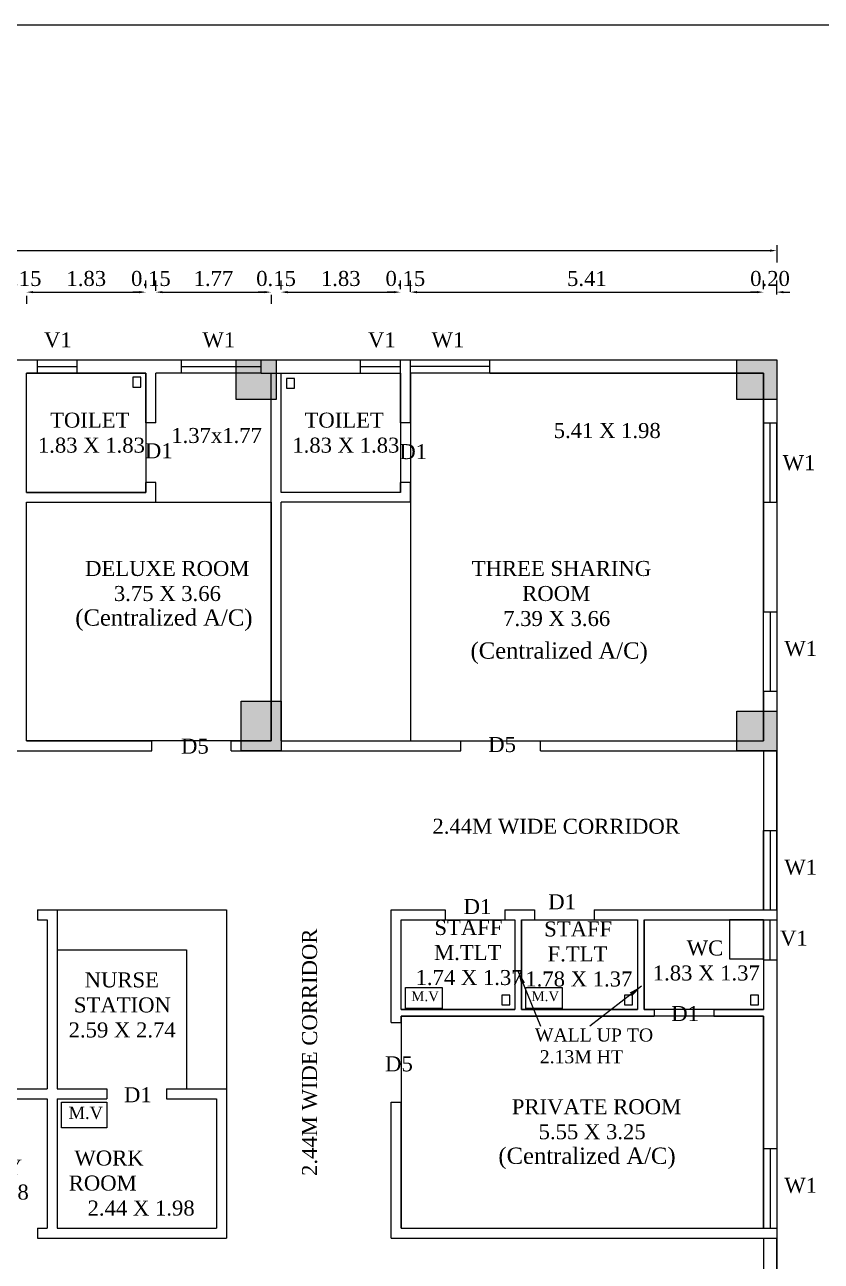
# Model space of a CAD drawing. Header units: metres. Extents: x 2754 to 3501, y 1112 to 1514.
# Drawn here: x 3168.56 to 3180.77, y 1423.37 to 1442.33 of the extents above; entities that cross this region are included whole.
import ezdxf
from ezdxf.enums import TextEntityAlignment as Align

# ---------------------------------------------------------------- set-up
doc = ezdxf.new("R2010")
doc.units = ezdxf.units.M
doc.linetypes.add('ACAD_ISO10W100', pattern=[18, 12, -3, 0, -3])
doc.linetypes.add('Demolished', pattern=[4.8, 3.2, -1.6])
for name, color, linetype in [('A-WNDW', 2, 'Continuous'), ('AR -DOOR', 2, 'Continuous'), ('AR-COLHATCH', 2, 'Continuous'), ('AR-COLUMN', 2, 'Continuous'), ('AR-ELEVATION', 2, 'Continuous'), ('AR-GRID', 2, 'ACAD_ISO10W100'), ('AR-THIN', 8, 'Continuous'), ('AR-WALL', 7, 'Continuous'), ('BLK_1_FLR_2_AC_ROOM_5', 3, 'Continuous'), ('BLK_1_FLR_2_AC_ROOM_6', 3, 'Continuous'), ('BLK_1_FLR_2_AC_ROOM_7', 3, 'Continuous'), ('BLK_1_FLR_2_BLT_UP_AREA', 12, 'Continuous'), ('BLK_1_FLR_2_WATER_CLOSET', 223, 'Continuous')]:
    doc.layers.add(name, color=color, linetype=linetype)
doc.layers.add('BLK_1_FLR_2_URINAL', color=235, linetype='Continuous', lineweight=5)
doc.layers.add('BLK_1_FLR_2_WASH', color=55, linetype='Continuous', lineweight=5)
doc.styles.add('ANAND', font='times.ttf')
doc.dimstyles.new('SET BACK', dxfattribs={"dimtxt": 0.9, "dimasz": 0.5, "dimexe": 0.18, "dimexo": 0.0625, "dimgap": 0.25, "dimtad": 1, "dimzin": 0, "dimdsep": 46, "dimtxsty": 'ANAND', "dimcen": 0.09, "dimse1": 1, "dimse2": 1, "dimadec": 0, "dimazin": 0, "dimtfac": 1, "dimtix": 1, "dimtofl": 0, "dimtmove": 2, "dimatfit": 0, "dimfxl": 0, "dimtolj": 1, "dimtzin": 0, "dimarcsym": 0})
doc.dimstyles.new('V1', dxfattribs={"dimtxt": 0.23, "dimasz": 0.1, "dimexe": 0.18, "dimexo": 0.0625, "dimgap": 0.09, "dimtad": 1, "dimzin": 0, "dimdsep": 46, "dimtxsty": 'ANAND', "dimcen": 0.09, "dimadec": 0, "dimazin": 0, "dimtfac": 1, "dimtix": 1, "dimtofl": 0, "dimtmove": 2, "dimatfit": 0, "dimfxl": 0, "dimtolj": 1, "dimtzin": 0, "dimarcsym": 0})

# ---------------------------------------------------------------- blocks, each defined once
blk = doc.blocks.new('cOLUMN')
at = {"layer": 'AR-COLHATCH'}
h = blk.add_hatch(color=256, dxfattribs=at)
h.dxf.hatch_style = 1
h.paths.add_polyline_path([(24, 24), (0, 24), (0, 0), (24, 0)])
at = {"layer": 'AR-COLUMN'}
blk.add_lwpolyline([(0, 24), (24, 24), (24, 0), (0, 0)], close=True, dxfattribs=at)
blk = doc.blocks.new('Ground Floor')
at = {"layer": 'AR-COLHATCH'}
h = blk.add_hatch(color=256, dxfattribs=at)
h.dxf.hatch_style = 1
h.paths.add_polyline_path([(2518, 675.48), (2542, 675.48), (2542, 699.48), (2518, 699.48)])
h = blk.add_hatch(color=256, dxfattribs=at)
h.dxf.hatch_style = 1
h.paths.add_polyline_path([(2545, 493.48), (2521, 493.48), (2521, 463.48), (2545, 463.48)])
at = {"layer": 'AR-COLUMN'}
for points in [[(2518, 699.48), (2542, 699.48), (2542, 675.48), (2518, 675.48)], [(2521, 493.48), (2545, 493.48), (2545, 463.48), (2521, 463.48)]]:
    blk.add_lwpolyline(points, close=True, dxfattribs=at)
for p in [(2820, 675.48), (2820, 463.48)]:
    blk.add_blockref('cOLUMN', p, dxfattribs=at)
blk = doc.blocks.new('*D373')
at = {"color": 0, "lineweight": -2}
for p, q in [((3168.44, 1438.287), (3168.44, 1438.409)), ((3168.34, 1438.229), (3168.24, 1438.229)), ((3168.592, 1438.174), (3168.592, 1438.049)), ((3168.692, 1438.229), (3168.792, 1438.229))]:
    blk.add_line(p, q, dxfattribs=at)
at = {"color": 0}
for points in [[(3168.34, 1438.246), (3168.34, 1438.212), (3168.44, 1438.229)], [(3168.692, 1438.246), (3168.692, 1438.212), (3168.592, 1438.229)]]:
    blk.add_solid(points, dxfattribs=at)
at = {"layer": 'Defpoints', "color": 0}
for p in [(3168.592, 1438.237), (3168.44, 1438.225), (3168.592, 1438.229)]:
    blk.add_point(p, dxfattribs=at)
at = {"color": 0, "insert": (3168.516, 1438.436), "char_height": 0.23, "attachment_point": 5, "style": 'ANAND'}
blk.add_mtext('\\A1;0.15', dxfattribs=at)
blk = doc.blocks.new('*D374')
at = {"color": 0, "lineweight": -2}
for p, q in [((3170.421, 1438.291), (3170.421, 1438.409)), ((3168.592, 1438.174), (3168.592, 1438.049)), ((3168.692, 1438.229), (3170.321, 1438.229))]:
    blk.add_line(p, q, dxfattribs=at)
at = {"color": 0}
for points in [[(3168.692, 1438.246), (3168.692, 1438.212), (3168.592, 1438.229)], [(3170.321, 1438.246), (3170.321, 1438.212), (3170.421, 1438.229)]]:
    blk.add_solid(points, dxfattribs=at)
at = {"layer": 'Defpoints', "color": 0}
for p in [(3168.592, 1438.237), (3170.421, 1438.229), (3170.421, 1438.228)]:
    blk.add_point(p, dxfattribs=at)
at = {"color": 0, "insert": (3169.507, 1438.436), "char_height": 0.23, "attachment_point": 5, "style": 'ANAND'}
blk.add_mtext('\\A1;1.83', dxfattribs=at)
blk = doc.blocks.new('*D375')
at = {"color": 0, "lineweight": -2}
for p, q in [((3170.421, 1438.291), (3170.421, 1438.409)), ((3170.574, 1438.251), (3170.574, 1438.409)), ((3170.321, 1438.229), (3170.221, 1438.229)), ((3170.674, 1438.229), (3170.774, 1438.229))]:
    blk.add_line(p, q, dxfattribs=at)
at = {"color": 0}
for points in [[(3170.321, 1438.246), (3170.321, 1438.212), (3170.421, 1438.229)], [(3170.674, 1438.246), (3170.674, 1438.212), (3170.574, 1438.229)]]:
    blk.add_solid(points, dxfattribs=at)
at = {"layer": 'Defpoints', "color": 0}
for p in [(3170.421, 1438.228), (3170.574, 1438.229), (3170.574, 1438.189)]:
    blk.add_point(p, dxfattribs=at)
at = {"color": 0, "insert": (3170.497, 1438.436), "char_height": 0.23, "attachment_point": 5, "style": 'ANAND'}
blk.add_mtext('\\A1;0.15', dxfattribs=at)
blk = doc.blocks.new('*D376')
at = {"color": 0, "lineweight": -2}
for p, q in [((3170.574, 1438.251), (3170.574, 1438.409)), ((3170.674, 1438.229), (3172.239, 1438.229)), ((3172.339, 1438.189), (3172.339, 1438.049))]:
    blk.add_line(p, q, dxfattribs=at)
at = {"color": 0}
for points in [[(3170.674, 1438.246), (3170.674, 1438.212), (3170.574, 1438.229)], [(3172.239, 1438.246), (3172.239, 1438.212), (3172.339, 1438.229)]]:
    blk.add_solid(points, dxfattribs=at)
at = {"layer": 'Defpoints', "color": 0}
for p in [(3172.339, 1438.252), (3170.574, 1438.189), (3172.339, 1438.229)]:
    blk.add_point(p, dxfattribs=at)
at = {"color": 0, "insert": (3171.456, 1438.436), "char_height": 0.23, "attachment_point": 5, "style": 'ANAND'}
blk.add_mtext('\\A1;1.77', dxfattribs=at)
blk = doc.blocks.new('*D377')
at = {"color": 0, "lineweight": -2}
for p, q in [((3172.491, 1438.267), (3172.491, 1438.409)), ((3172.239, 1438.229), (3172.139, 1438.229)), ((3172.339, 1438.189), (3172.339, 1438.049)), ((3172.591, 1438.229), (3172.691, 1438.229))]:
    blk.add_line(p, q, dxfattribs=at)
at = {"color": 0}
for points in [[(3172.239, 1438.246), (3172.239, 1438.212), (3172.339, 1438.229)], [(3172.591, 1438.246), (3172.591, 1438.212), (3172.491, 1438.229)]]:
    blk.add_solid(points, dxfattribs=at)
at = {"layer": 'Defpoints', "color": 0}
for p in [(3172.339, 1438.252), (3172.491, 1438.229), (3172.491, 1438.205)]:
    blk.add_point(p, dxfattribs=at)
at = {"color": 0, "insert": (3172.415, 1438.436), "char_height": 0.23, "attachment_point": 5, "style": 'ANAND'}
blk.add_mtext('\\A1;0.15', dxfattribs=at)
blk = doc.blocks.new('*D378')
at = {"color": 0, "lineweight": -2}
for p, q in [((3172.491, 1438.267), (3172.491, 1438.409)), ((3174.32, 1438.272), (3174.32, 1438.409)), ((3172.591, 1438.229), (3174.22, 1438.229))]:
    blk.add_line(p, q, dxfattribs=at)
at = {"color": 0}
for points in [[(3172.591, 1438.246), (3172.591, 1438.212), (3172.491, 1438.229)], [(3174.22, 1438.246), (3174.22, 1438.212), (3174.32, 1438.229)]]:
    blk.add_solid(points, dxfattribs=at)
at = {"layer": 'Defpoints', "color": 0}
for p in [(3172.491, 1438.205), (3174.32, 1438.229), (3174.32, 1438.21)]:
    blk.add_point(p, dxfattribs=at)
at = {"color": 0, "insert": (3173.406, 1438.436), "char_height": 0.23, "attachment_point": 5, "style": 'ANAND'}
blk.add_mtext('\\A1;1.83', dxfattribs=at)
blk = doc.blocks.new('*D379')
at = {"color": 0, "lineweight": -2}
for p, q in [((3174.32, 1438.272), (3174.32, 1438.409)), ((3174.473, 1438.234), (3174.473, 1438.409)), ((3174.22, 1438.229), (3174.12, 1438.229)), ((3174.573, 1438.229), (3174.673, 1438.229))]:
    blk.add_line(p, q, dxfattribs=at)
at = {"color": 0}
for points in [[(3174.22, 1438.246), (3174.22, 1438.212), (3174.32, 1438.229)], [(3174.573, 1438.246), (3174.573, 1438.212), (3174.473, 1438.229)]]:
    blk.add_solid(points, dxfattribs=at)
at = {"layer": 'Defpoints', "color": 0}
for p in [(3174.32, 1438.21), (3174.473, 1438.229), (3174.473, 1438.172)]:
    blk.add_point(p, dxfattribs=at)
at = {"color": 0, "insert": (3174.396, 1438.436), "char_height": 0.23, "attachment_point": 5, "style": 'ANAND'}
blk.add_mtext('\\A1;0.15', dxfattribs=at)
blk = doc.blocks.new('*D380')
at = {"color": 0, "lineweight": -2}
for p, q in [((3174.473, 1438.234), (3174.473, 1438.409)), ((3179.883, 1438.273), (3179.883, 1438.409)), ((3174.573, 1438.229), (3179.783, 1438.229))]:
    blk.add_line(p, q, dxfattribs=at)
at = {"color": 0}
for points in [[(3174.573, 1438.246), (3174.573, 1438.212), (3174.473, 1438.229)], [(3179.783, 1438.246), (3179.783, 1438.212), (3179.883, 1438.229)]]:
    blk.add_solid(points, dxfattribs=at)
at = {"layer": 'Defpoints', "color": 0}
for p in [(3174.473, 1438.172), (3179.883, 1438.229), (3179.883, 1438.211)]:
    blk.add_point(p, dxfattribs=at)
at = {"color": 0, "insert": (3177.178, 1438.436), "char_height": 0.23, "attachment_point": 5, "style": 'ANAND'}
blk.add_mtext('\\A1;5.41', dxfattribs=at)
blk = doc.blocks.new('*D381')
at = {"color": 0, "lineweight": -2}
for p, q in [((3179.883, 1438.273), (3179.883, 1438.409)), ((3180.086, 1438.192), (3180.086, 1438.409)), ((3179.783, 1438.229), (3179.683, 1438.229)), ((3180.186, 1438.229), (3180.286, 1438.229))]:
    blk.add_line(p, q, dxfattribs=at)
at = {"color": 0}
for points in [[(3179.783, 1438.246), (3179.783, 1438.212), (3179.883, 1438.229)], [(3180.186, 1438.246), (3180.186, 1438.212), (3180.086, 1438.229)]]:
    blk.add_solid(points, dxfattribs=at)
at = {"layer": 'Defpoints', "color": 0}
for p in [(3179.883, 1438.211), (3180.086, 1438.229), (3180.086, 1438.13)]:
    blk.add_point(p, dxfattribs=at)
at = {"color": 0, "insert": (3179.984, 1438.436), "char_height": 0.23, "attachment_point": 5, "style": 'ANAND'}
blk.add_mtext('\\A1;0.20', dxfattribs=at)
blk = doc.blocks.new('*D382')
at = {"color": 0, "lineweight": -2}
for p, q in [((3107.848, 1438.949), (3107.848, 1438.685)), ((3107.948, 1438.865), (3179.986, 1438.865)), ((3180.086, 1438.949), (3180.086, 1438.685))]:
    blk.add_line(p, q, dxfattribs=at)
at = {"color": 0}
for points in [[(3107.948, 1438.882), (3107.948, 1438.849), (3107.848, 1438.865)], [(3179.986, 1438.882), (3179.986, 1438.849), (3180.086, 1438.865)]]:
    blk.add_solid(points, dxfattribs=at)
at = {"layer": 'Defpoints', "color": 0}
for p in [(3107.848, 1439.012), (3180.086, 1439.012), (3180.086, 1438.865)]:
    blk.add_point(p, dxfattribs=at)
at = {"color": 0, "insert": (3143.967, 1439.073), "char_height": 0.23, "attachment_point": 5, "style": 'ANAND'}
blk.add_mtext('\\A1;72.24', dxfattribs=at)

msp = doc.modelspace()

# ---------------------------------------------------------------- linework, layer by layer
at = {"color": 7}
for p, q in [((3169.06234, 1428.75865, 0), (3171.65314, 1428.75865, 0)), ((3171.65314, 1428.75865, 0), (3171.65314, 1426.01545, 0)), ((3169.06234, 1428.14865, 0), (3171.04314, 1428.14865, 0)), ((3171.04314, 1428.14865, 0), (3171.04314, 1426.01545, 0))]:
    msp.add_line(p, q, dxfattribs=at)
at = {"color": 7, "elevation": 0}
msp.add_lwpolyline([(3102.4077, 1442.32783), (3185.43919, 1442.32783), (3185.43919, 1375.32406), (3102.4077, 1375.32406)], close=True, dxfattribs=at)
at = {"color": 7, "linetype": 'Demolished', "elevation": 0}
for points in [[(3174.40012, 1427.56978), (3174.95778, 1427.56978), (3174.95778, 1427.2507), (3174.40012, 1427.2507)], [(3176.24162, 1427.56978), (3176.79928, 1427.56978), (3176.79928, 1427.2507), (3176.24162, 1427.2507)], [(3169.12953, 1425.81369), (3169.82013, 1425.81369), (3169.82013, 1425.41855), (3169.12953, 1425.41855)]]:
    msp.add_lwpolyline(points, close=True, dxfattribs=at)
at = {"layer": 'A-WNDW'}
for p, q in [((3168.75754, 1437.19145, 0), (3169.36714, 1437.19145, 0)), ((3169.36714, 1436.98825, 0), (3168.75754, 1436.98825, 0)), ((3179.88274, 1427.99665, 0), (3179.88274, 1428.60625, 0)), ((3179.98434, 1427.99665, 0), (3179.98434, 1428.60625, 0)), ((3180.08594, 1428.60625, 0), (3180.08594, 1427.99665, 0))]:
    msp.add_line(p, q, dxfattribs=at)
at = {"layer": 'AR -DOOR'}
for p, q in [((3168.75754, 1437.08985, 0), (3169.36714, 1437.08985, 0)), ((3170.96734, 1437.08985, 0), (3172.18654, 1437.08985, 0)), ((3173.71054, 1437.08985, 0), (3174.32014, 1437.08985, 0)), ((3175.69174, 1437.08985, 0), (3174.47254, 1437.08985, 0)), ((3179.98434, 1435.00705, 0), (3179.98434, 1436.22625, 0)), ((3179.98434, 1433.33065, 0), (3179.98434, 1432.11145, 0)), ((3179.98434, 1429.97785, 0), (3179.98434, 1428.75865, 0)), ((3179.98434, 1425.10105, 0), (3179.98434, 1423.88185, 0))]:
    msp.add_line(p, q, dxfattribs=at)
at = {"layer": 'AR-ELEVATION'}
for p, q in [((3179.88274, 1431.19705, 0), (3179.88274, 1428.75865, 0)), ((3180.08594, 1428.75865, 0), (3180.08594, 1431.19705, 0)), ((3179.88274, 1423.72945, 0), (3179.88274, 1421.29105, 0)), ((3180.08594, 1421.29105, 0), (3180.08594, 1423.72945, 0))]:
    msp.add_line(p, q, dxfattribs=at)
at = {"layer": 'AR-THIN'}
for p, q in [((3170.96734, 1437.19145, 0), (3172.18654, 1437.19145, 0)), ((3173.71054, 1437.19145, 0), (3174.32014, 1437.19145, 0)), ((3174.47254, 1437.19145, 0), (3175.69174, 1437.19145, 0)), ((3172.18654, 1436.98825, 0), (3170.96734, 1436.98825, 0)), ((3173.71054, 1436.98825, 0), (3174.32014, 1436.98825, 0)), ((3175.69174, 1436.98825, 0), (3174.47254, 1436.98825, 0)), ((3179.88274, 1436.22625, 0), (3179.88274, 1435.00705, 0)), ((3180.08594, 1435.00705, 0), (3180.08594, 1436.22625, 0)), ((3179.88274, 1432.11145, 0), (3179.88274, 1433.33065, 0)), ((3180.08594, 1433.33065, 0), (3180.08594, 1432.11145, 0)), ((3179.88274, 1428.75865, 0), (3179.88274, 1429.97785, 0)), ((3180.08594, 1429.97785, 0), (3180.08594, 1428.75865, 0)), ((3174.33381, 1427.23562, 0), (3174.33381, 1427.33722, 0)), ((3179.88274, 1423.88185, 0), (3179.88274, 1425.10105, 0)), ((3180.08594, 1425.10105, 0), (3180.08594, 1423.88185, 0))]:
    msp.add_line(p, q, dxfattribs=at)
at = {"layer": 'AR-WALL'}
for p, q in [((3168.27494, 1437.19145, 0), (3168.75754, 1437.19145, 0)), ((3168.75754, 1436.98825, 0), (3168.75754, 1437.19145, 0)), ((3169.36714, 1437.19145, 0), (3170.96734, 1437.19145, 0)), ((3169.36714, 1436.98825, 0), (3169.36714, 1437.19145, 0)), ((3170.96734, 1436.98825, 0), (3170.96734, 1437.19145, 0)), ((3172.18654, 1437.19145, 0), (3173.71054, 1437.19145, 0)), ((3172.18654, 1436.98825, 0), (3172.18654, 1437.19145, 0)), ((3173.71054, 1436.98825, 0), (3173.71054, 1437.19145, 0)), ((3174.32014, 1437.19145, 0), (3174.47254, 1437.19145, 0)), ((3174.32014, 1436.98825, 0), (3174.32014, 1437.19145, 0)), ((3174.47254, 1436.98825, 0), (3174.47254, 1437.19145, 0)), ((3175.69174, 1437.19145, 0), (3180.08594, 1437.19145, 0)), ((3175.69174, 1436.98825, 0), (3175.69174, 1437.19145, 0)), ((3180.08594, 1437.19145, 0), (3180.08594, 1436.22625, 0)), ((3168.75754, 1436.98825, 0), (3168.59244, 1436.98825, 0)), ((3170.42124, 1436.98825, 0), (3169.36714, 1436.98825, 0)), ((3170.96734, 1436.98825, 0), (3170.57364, 1436.98825, 0)), ((3172.18654, 1436.98825, 0), (3173.71054, 1436.98825, 0)), ((3172.33894, 1431.34945, 0), (3172.33894, 1436.98825, 0)), ((3172.49134, 1435.15945, 0), (3172.49134, 1436.98825, 0)), ((3174.32014, 1436.22625, 0), (3174.32014, 1436.98825, 0)), ((3174.47254, 1436.22625, 0), (3174.47254, 1436.98825, 0)), ((3175.69174, 1436.98825, 0), (3179.88274, 1436.98825, 0)), ((3179.88274, 1436.98825, 0), (3179.88274, 1436.22625, 0)), ((3170.57364, 1436.22625, 0), (3170.42124, 1436.22625, 0)), ((3174.47254, 1436.22625, 0), (3174.32014, 1436.22625, 0)), ((3179.88274, 1436.22625, 0), (3180.08594, 1436.22625, 0)), ((3170.57364, 1435.31185, 0), (3170.42124, 1435.31185, 0)), ((3174.32014, 1435.15945, 0), (3174.32014, 1435.31185, 0)), ((3174.47254, 1435.31185, 0), (3174.32014, 1435.31185, 0)), ((3174.47254, 1435.00705, 0), (3174.47254, 1435.31185, 0)), ((3168.59244, 1435.15945, 0), (3170.42124, 1435.15945, 0)), ((3174.32014, 1435.15945, 0), (3172.49134, 1435.15945, 0)), ((3168.59244, 1435.00705, 0), (3170.57364, 1435.00705, 0)), ((3172.49134, 1431.34945, 0), (3172.49134, 1435.00705, 0)), ((3174.47254, 1435.00705, 0), (3172.49134, 1435.00705, 0)), ((3179.88274, 1435.00705, 0), (3179.88274, 1433.33065, 0)), ((3179.88274, 1435.00705, 0), (3180.08594, 1435.00705, 0)), ((3180.08594, 1435.00705, 0), (3180.08594, 1433.33065, 0)), ((3179.88274, 1433.33065, 0), (3180.08594, 1433.33065, 0)), ((3179.88274, 1432.11145, 0), (3179.88274, 1431.34945, 0)), ((3179.88274, 1432.11145, 0), (3180.08594, 1432.11145, 0)), ((3180.08594, 1432.11145, 0), (3180.08594, 1431.19705, 0)), ((3168.59244, 1431.34945, 0), (3170.51014, 1431.34945, 0)), ((3170.51014, 1431.19705, 0), (3170.51014, 1431.34945, 0)), ((3171.72934, 1431.19705, 0), (3171.72934, 1431.34945, 0)), ((3171.72934, 1431.34945, 0), (3172.33894, 1431.34945, 0)), ((3172.49134, 1431.34945, 0), (3175.24724, 1431.34945, 0)), ((3175.24724, 1431.19705, 0), (3175.24724, 1431.34945, 0)), ((3176.46644, 1431.34945, 0), (3179.88274, 1431.34945, 0)), ((3176.46644, 1431.19705, 0), (3176.46644, 1431.34945, 0)), ((3166.52234, 1431.19705, 0), (3170.51014, 1431.19705, 0)), ((3171.72934, 1431.19705, 0), (3175.24724, 1431.19705, 0)), ((3176.46644, 1431.19705, 0), (3180.08594, 1431.19705, 0)), ((3179.88274, 1429.97785, 0), (3180.08594, 1429.97785, 0)), ((3168.75754, 1428.75865, 0), (3168.75754, 1428.60625, 0)), ((3168.75754, 1428.75865, 0), (3169.06234, 1428.75865, 0)), ((3169.06234, 1428.75865, 0), (3169.06234, 1426.01545, 0)), ((3174.18044, 1428.75865, 0), (3175.00594, 1428.75865, 0)), ((3174.18044, 1427.03145, 0), (3174.18044, 1428.75865, 0)), ((3175.00594, 1428.75865, 0), (3175.00594, 1428.60625, 0)), ((3175.92034, 1428.75865, 0), (3176.37754, 1428.75865, 0)), ((3175.92034, 1428.75865, 0), (3175.92034, 1428.60625, 0)), ((3176.37754, 1428.75865, 0), (3176.37754, 1428.60625, 0)), ((3177.29194, 1428.75865, 0), (3180.08594, 1428.75865, 0)), ((3177.29194, 1428.75865, 0), (3177.29194, 1428.60625, 0)), ((3179.88274, 1428.75865, 0), (3180.08594, 1428.75865, 0)), ((3180.08594, 1428.75865, 0), (3180.08594, 1428.60625, 0)), ((3168.75754, 1428.60625, 0), (3168.90994, 1428.60625, 0)), ((3168.90994, 1428.60625, 0), (3168.90994, 1426.01545, 0)), ((3174.33284, 1428.60625, 0), (3175.00594, 1428.60625, 0)), ((3174.33284, 1427.23465, 0), (3174.33284, 1428.60625, 0)), ((3175.92034, 1428.60625, 0), (3176.07274, 1428.60625, 0)), ((3176.07274, 1428.60625, 0), (3176.07274, 1427.23465, 0)), ((3176.17434, 1428.60625, 0), (3176.37754, 1428.60625, 0)), ((3176.17434, 1428.60625, 0), (3176.17434, 1427.23465, 0)), ((3177.29194, 1428.60625, 0), (3177.95234, 1428.60625, 0)), ((3177.95234, 1428.60625, 0), (3177.95234, 1427.23465, 0)), ((3178.05394, 1428.60625, 0), (3179.88274, 1428.60625, 0)), ((3178.05394, 1428.60625, 0), (3178.05394, 1427.23465, 0)), ((3179.88274, 1428.60625, 0), (3180.08594, 1428.60625, 0)), ((3179.88274, 1427.99665, 0), (3179.88274, 1427.23465, 0)), ((3179.88274, 1427.99665, 0), (3180.08594, 1427.99665, 0)), ((3180.08594, 1427.99665, 0), (3180.08594, 1423.72945, 0)), ((3174.33284, 1427.23465, 0), (3176.07274, 1427.23465, 0)), ((3174.33284, 1427.13305, 0), (3178.20634, 1427.13305, 0)), ((3174.33284, 1427.03145, 0), (3174.33284, 1427.13305, 0)), ((3176.17434, 1427.23465, 0), (3177.95234, 1427.23465, 0)), ((3178.05394, 1427.23465, 0), (3178.20634, 1427.23465, 0)), ((3178.20634, 1427.23465, 0), (3178.20634, 1427.13305, 0)), ((3179.12074, 1427.23465, 0), (3179.88274, 1427.23465, 0)), ((3179.12074, 1427.23465, 0), (3179.12074, 1427.13305, 0)), ((3179.12074, 1427.13305, 0), (3179.88274, 1427.13305, 0)), ((3179.88274, 1427.13305, 0), (3179.88274, 1423.88185, 0)), ((3174.18044, 1427.03145, 0), (3174.33284, 1427.03145, 0)), ((3161.28994, 1426.01545, 0), (3168.90994, 1426.01545, 0)), ((3169.06234, 1426.01545, 0), (3169.82434, 1426.01545, 0)), ((3169.82434, 1426.01545, 0), (3169.82434, 1425.86305, 0)), ((3170.73874, 1426.01545, 0), (3170.73874, 1425.86305, 0)), ((3170.73874, 1426.01545, 0), (3171.65314, 1426.01545, 0)), ((3171.65314, 1426.01545, 0), (3171.65314, 1423.72945, 0)), ((3166.47154, 1425.86305, 0), (3168.90994, 1425.86305, 0)), ((3168.90994, 1425.86305, 0), (3168.90994, 1423.88185, 0)), ((3169.06234, 1425.86305, 0), (3169.06234, 1423.88185, 0)), ((3169.06234, 1425.86305, 0), (3169.82434, 1425.86305, 0)), ((3170.73874, 1425.86305, 0), (3171.50074, 1425.86305, 0)), ((3171.50074, 1425.86305, 0), (3171.50074, 1423.88185, 0)), ((3174.18044, 1423.72945, 0), (3174.18044, 1425.81225, 0)), ((3174.18044, 1425.81225, 0), (3174.33284, 1425.81225, 0)), ((3174.33284, 1423.88185, 0), (3174.33284, 1425.81225, 0)), ((3179.88274, 1425.10105, 0), (3180.08594, 1425.10105, 0)), ((3168.75754, 1423.88185, 0), (3168.90994, 1423.88185, 0)), ((3168.75754, 1423.88185, 0), (3168.75754, 1423.72945, 0)), ((3169.06234, 1423.88185, 0), (3171.50074, 1423.88185, 0)), ((3174.33284, 1423.88185, 0), (3179.88274, 1423.88185, 0)), ((3179.88274, 1423.88185, 0), (3180.08594, 1423.88185, 0)), ((3168.75754, 1423.72945, 0), (3171.65314, 1423.72945, 0)), ((3174.18044, 1423.72945, 0), (3180.08594, 1423.72945, 0))]:
    msp.add_line(p, q, dxfattribs=at)
at = {"layer": 'AR-WALL', "ltscale": 7}
for p, q in [((3168.59244, 1435.15945, 0), (3168.59244, 1436.98825, 0)), ((3170.42124, 1436.22625, 0), (3170.42124, 1436.98825, 0)), ((3170.57364, 1436.22625, 0), (3170.57364, 1436.98825, 0)), ((3170.42124, 1435.15945, 0), (3170.42124, 1435.31185, 0)), ((3170.57364, 1435.00705, 0), (3170.57364, 1435.31185, 0)), ((3168.59244, 1431.34945, 0), (3168.59244, 1435.00705, 0))]:
    msp.add_line(p, q, dxfattribs=at)
at = {"layer": 'BLK_1_FLR_2_AC_ROOM_5', "color": 3, "elevation": 0}
msp.add_lwpolyline([(3174.33284, 1423.88185), (3179.88274, 1423.88185), (3179.88274, 1427.13305), (3174.33284, 1427.13305)], close=True, dxfattribs=at)
at = {"layer": 'BLK_1_FLR_2_AC_ROOM_6', "color": 3, "elevation": 0}
msp.add_lwpolyline([(3174.47254, 1431.34945), (3179.88274, 1431.34945), (3179.88274, 1436.98825), (3174.47254, 1436.98825)], close=True, dxfattribs=at)
at = {"layer": 'BLK_1_FLR_2_AC_ROOM_7', "color": 3, "elevation": 0}
msp.add_lwpolyline([(3172.33894, 1431.34945), (3168.59244, 1431.34945), (3168.59244, 1435.00705), (3172.33894, 1435.00705)], close=True, dxfattribs=at)
at = {"layer": 'BLK_1_FLR_2_BLT_UP_AREA', "color": 12, "elevation": 0}
msp.add_lwpolyline([(3107.84834, 1437.19145), (3180.08594, 1437.19145), (3180.08594, 1412.47285), (3107.84834, 1419.42475)], close=True, dxfattribs=at)
at = {"layer": 'BLK_1_FLR_2_URINAL', "elevation": 0}
msp.add_lwpolyline([(3179.3607, 1428.01189), (3179.88274, 1428.01189), (3179.88274, 1428.60625), (3179.3607, 1428.60625)], close=True, dxfattribs=at)
at = {"layer": 'BLK_1_FLR_2_WASH', "color": 60}
for points in [[(3170.22204, 1436.92373), (3170.22204, 1436.77373), (3170.34454, 1436.77373), (3170.34454, 1436.92373)], [(3175.87354, 1427.45319), (3175.87354, 1427.30319), (3175.99604, 1427.30319), (3175.99604, 1427.45319)], [(3177.75314, 1427.45319), (3177.75314, 1427.30319), (3177.87564, 1427.30319), (3177.87564, 1427.45319)], [(3179.68354, 1427.45319), (3179.68354, 1427.30319), (3179.80604, 1427.30319), (3179.80604, 1427.45319)]]:
    msp.add_lwpolyline(points, close=True, dxfattribs=at)
at = {"layer": 'BLK_1_FLR_2_WASH', "color": 60, "elevation": 0}
msp.add_lwpolyline([(3172.57416, 1436.90621), (3172.57416, 1436.75621), (3172.69665, 1436.75621), (3172.69665, 1436.90621)], close=True, dxfattribs=at)
at = {"layer": 'BLK_1_FLR_2_WATER_CLOSET', "color": 2, "elevation": 0}
for points in [[(3168.59244, 1436.98825), (3170.42124, 1436.98825), (3170.42124, 1435.15945), (3168.59244, 1435.15945)], [(3172.49134, 1436.98825), (3174.32014, 1436.98825), (3174.32014, 1435.15945), (3172.49134, 1435.15945)], [(3174.33284, 1428.60625), (3176.07274, 1428.60625), (3176.07274, 1427.23465), (3174.33284, 1427.23465)], [(3176.17434, 1428.60625), (3177.95234, 1428.60625), (3177.95234, 1427.23465), (3176.17434, 1427.23465)], [(3178.05394, 1428.60625), (3179.88274, 1428.60625), (3179.88274, 1427.23465), (3178.05394, 1427.23465)]]:
    msp.add_lwpolyline(points, close=True, dxfattribs=at)

# ---------------------------------------------------------------- block references
at = {"layer": 'AR-GRID', "xscale": 0.0254, "yscale": 0.0254, "zscale": 0.0254}
msp.add_blockref('Ground Floor', (3107.84834, 1419.42475, 0), dxfattribs=at)

# ---------------------------------------------------------------- texts
at = {"style": 'ANAND'}
for s, p in [('V1', (3169.07143, 1437.49628, 0)), ('W1', (3171.53759, 1437.49628, 0)), ('V1', (3174.03556, 1437.49628, 0)), ('W1', (3175.04826, 1437.49628, 0)), ('W1', (3180.42822, 1435.61328, 0)), ('W1', (3180.45491, 1432.76576, 0)), ('W1', (3180.45491, 1429.41296, 0)), ('V1', (3180.35006, 1428.32505, 0)), ('W1', (3180.45491, 1424.53616, 0))]:
    msp.add_text(s, height=0.23, dxfattribs=at).set_placement(p, align=Align.MIDDLE)
for s, p in [('1.37x1.77', (3170.80933, 1435.91706, 0)), ('5.41 X 1.98', (3176.66922, 1435.99279, 0)), ('D1', (3170.40494, 1435.68225, 0)), ('D1', (3174.3049, 1435.66902, 0)), ('D5', (3175.66637, 1431.17987, 0)), ('D5', (3170.95931, 1431.15462, 0)), ('2.44M WIDE CORRIDOR', (3174.81104, 1429.92658, 0)), ('D1', (3176.58579, 1428.769, 0)), ('D1', (3175.28851, 1428.69616, 0)), ('D1', (3178.47027, 1427.05647, 0)), ('D5', (3174.0861, 1426.28496, 0)), ('D1', (3170.08535, 1425.81156, 0))]:
    msp.add_text(s, height=0.23, dxfattribs=at).set_placement(p)
at = {"color": 7, "style": 'ANAND'}
for s, height, p in [('(Centralized A/C)', 0.25, (3169.33866, 1433.11662, 0)), ('(Centralized A/C)', 0.25, (3175.3948, 1432.61019, 0)), ('M.V', 0.151406, (3174.48576, 1427.36113, 0)), ('M.V', 0.151406, (3176.32726, 1427.36113, 0)), ('M.V', 0.1875, (3169.2356, 1425.5553, 0)), ('(Centralized A/C)', 0.25, (3175.82193, 1424.86618, 0))]:
    msp.add_text(s, height=height, dxfattribs=at).set_placement(p)
at = {"style": 'ANAND'}
msp.add_text('2.44M WIDE CORRIDOR', height=0.23, rotation=90, dxfattribs=at).set_placement((3173.04273, 1424.68146))
at = {"char_height": 0.23, "attachment_point": 1, "style": 'ANAND'}
for s, insert, width in [('{\\W2.911132; }TOILET \\P{\\W0.753906; }1.83 X 1.83', (3168.69971, 1436.38195, 0), 1.6637275), ('{\\W2.911132; }TOILET \\P{\\W0.753906; }1.83 X 1.83', (3172.59861, 1436.38195, 0), 1.6637275), ('{\\W0.297205; }DELUXE ROOM \\P{\\W5.433924; }3.75 X 3.66', (3169.45771, 1434.10825, 0), 2.4995442), (' THREE SHARING \\P{\\W9.908203; }ROOM \\P{\\W6.540039; }7.39 X 3.66', (3175.32684, 1434.10825, 0), 2.6885292), ('{\\W6.65039; }STAFF \\P{\\W6.585937; }M.TLT \\P{\\W3.325195; }1.74 X 1.37', (3174.26387, 1428.6054, 0), 2.1134463), ('{\\W5.984374; }STAFF \\P{\\W6.58496; }F.TLT \\P{\\W2.659179; }1.78 X 1.37', (3176.00355, 1428.58285, 0), 2.0003533), ('{\\W6.671875; }WC\\P{\\W0.676757; }1.83 X 1.37', (3178.12863, 1428.29103, 0), 1.6637275), ('{\\W4.345211; }NURSE \\P{\\W2.454586; }STATION\\P{\\W1.523922; }2.59 X 2.74', (3169.10452, 1427.80172, 0), 1.8433988), (' PRIVATE ROOM \\P{\\W5.728515; }5.55 X 3.25', (3175.94099, 1425.85781, 0), 2.5377938), ('{\\W8.486328; }CLEAN \\P{\\W7.206054; }UTILITY \\P{\\W6.265624; }2.44 X1.98', (3166.52786, 1425.31618, 0), 2.5558688), (' WORK ROOM \\P{\\W3.325195; }2.44 X 1.98', (3169.23818, 1425.07116, 0), 2.1414708)]:
    msp.add_mtext(s, dxfattribs=dict(at, insert=insert, width=width))
at = {"color": 7, "insert": (3176.38057, 1426.94225), "char_height": 0.2, "attachment_point": 1, "style": 'ANAND'}
msp.add_mtext('WALL UP TO\\P 2.13M HT', dxfattribs=at)

# ---------------------------------------------------------------- dimensions: what is measured, and where the dimension line sits
at = {"color": 7}
dim = msp.add_aligned_dim(p1=(3107.84834, 1439.01154, 0), p2=(3180.08594, 1439.01154, 0), distance=-0.14606, dimstyle='V1', dxfattribs=at)
dim.commit()
dim.dimension.update_dxf_attribs({"geometry": '*D382', "text_midpoint": (3143.96714, 1439.0728, 0)})
for base, p1, p2, picture, middle in [((3168.59244, 1438.22901, 0), (3168.44004, 1438.22465, 0), (3168.59244, 1438.23681, 0), '*D373', (3168.51624, 1438.43633, 0)), ((3170.42124, 1438.22901, 0), (3168.59244, 1438.23681, 0), (3170.42124, 1438.22812, 0), '*D374', (3169.50684, 1438.43633, 0)), ((3170.57364, 1438.22901, 0), (3170.42124, 1438.22812, 0), (3170.57364, 1438.18871, 0), '*D375', (3170.49744, 1438.43633, 0)), ((3172.33894, 1438.22901, 0), (3170.57364, 1438.18871, 0), (3172.33894, 1438.25179, 0), '*D376', (3171.45629, 1438.43633, 0)), ((3172.49134, 1438.22901, 0), (3172.33894, 1438.25179, 0), (3172.49134, 1438.20451, 0), '*D377', (3172.41514, 1438.43633, 0)), ((3174.32014, 1438.22901, 0), (3172.49134, 1438.20451, 0), (3174.32014, 1438.20971, 0), '*D378', (3173.40574, 1438.43633, 0)), ((3174.47254, 1438.22901, 0), (3174.32014, 1438.20971, 0), (3174.47254, 1438.17191, 0), '*D379', (3174.39634, 1438.43633, 0)), ((3179.88274, 1438.22901, 0), (3174.47254, 1438.17191, 0), (3179.88274, 1438.21062, 0), '*D380', (3177.17764, 1438.43633, 0)), ((3180.08594, 1438.22901, 0), (3179.88274, 1438.21062, 0), (3180.08594, 1438.12991, 0), '*D381', (3179.98434, 1438.43633, 0))]:
    dim = msp.add_linear_dim(base=base, p1=p1, p2=p2, angle=180, dimstyle='V1', dxfattribs=at)
    dim.commit()
    dim.dimension.update_dxf_attribs({"geometry": picture, "text_midpoint": middle})

# ---------------------------------------------------------------- leaders
for points, override in [([(3176.12406, 1427.81799), (3176.46621, 1426.97761)], {"dimasz": 0.2, "dimgap": 0.25, "dimtad": 0}), ([(3178.01334, 1427.58984), (3177.22481, 1426.97814)], {"dimasz": 0.2, "dimtad": 0})]:
    msp.add_leader(points, dimstyle='SET BACK', override=override, dxfattribs=at)

doc.saveas('drawing.dxf')
